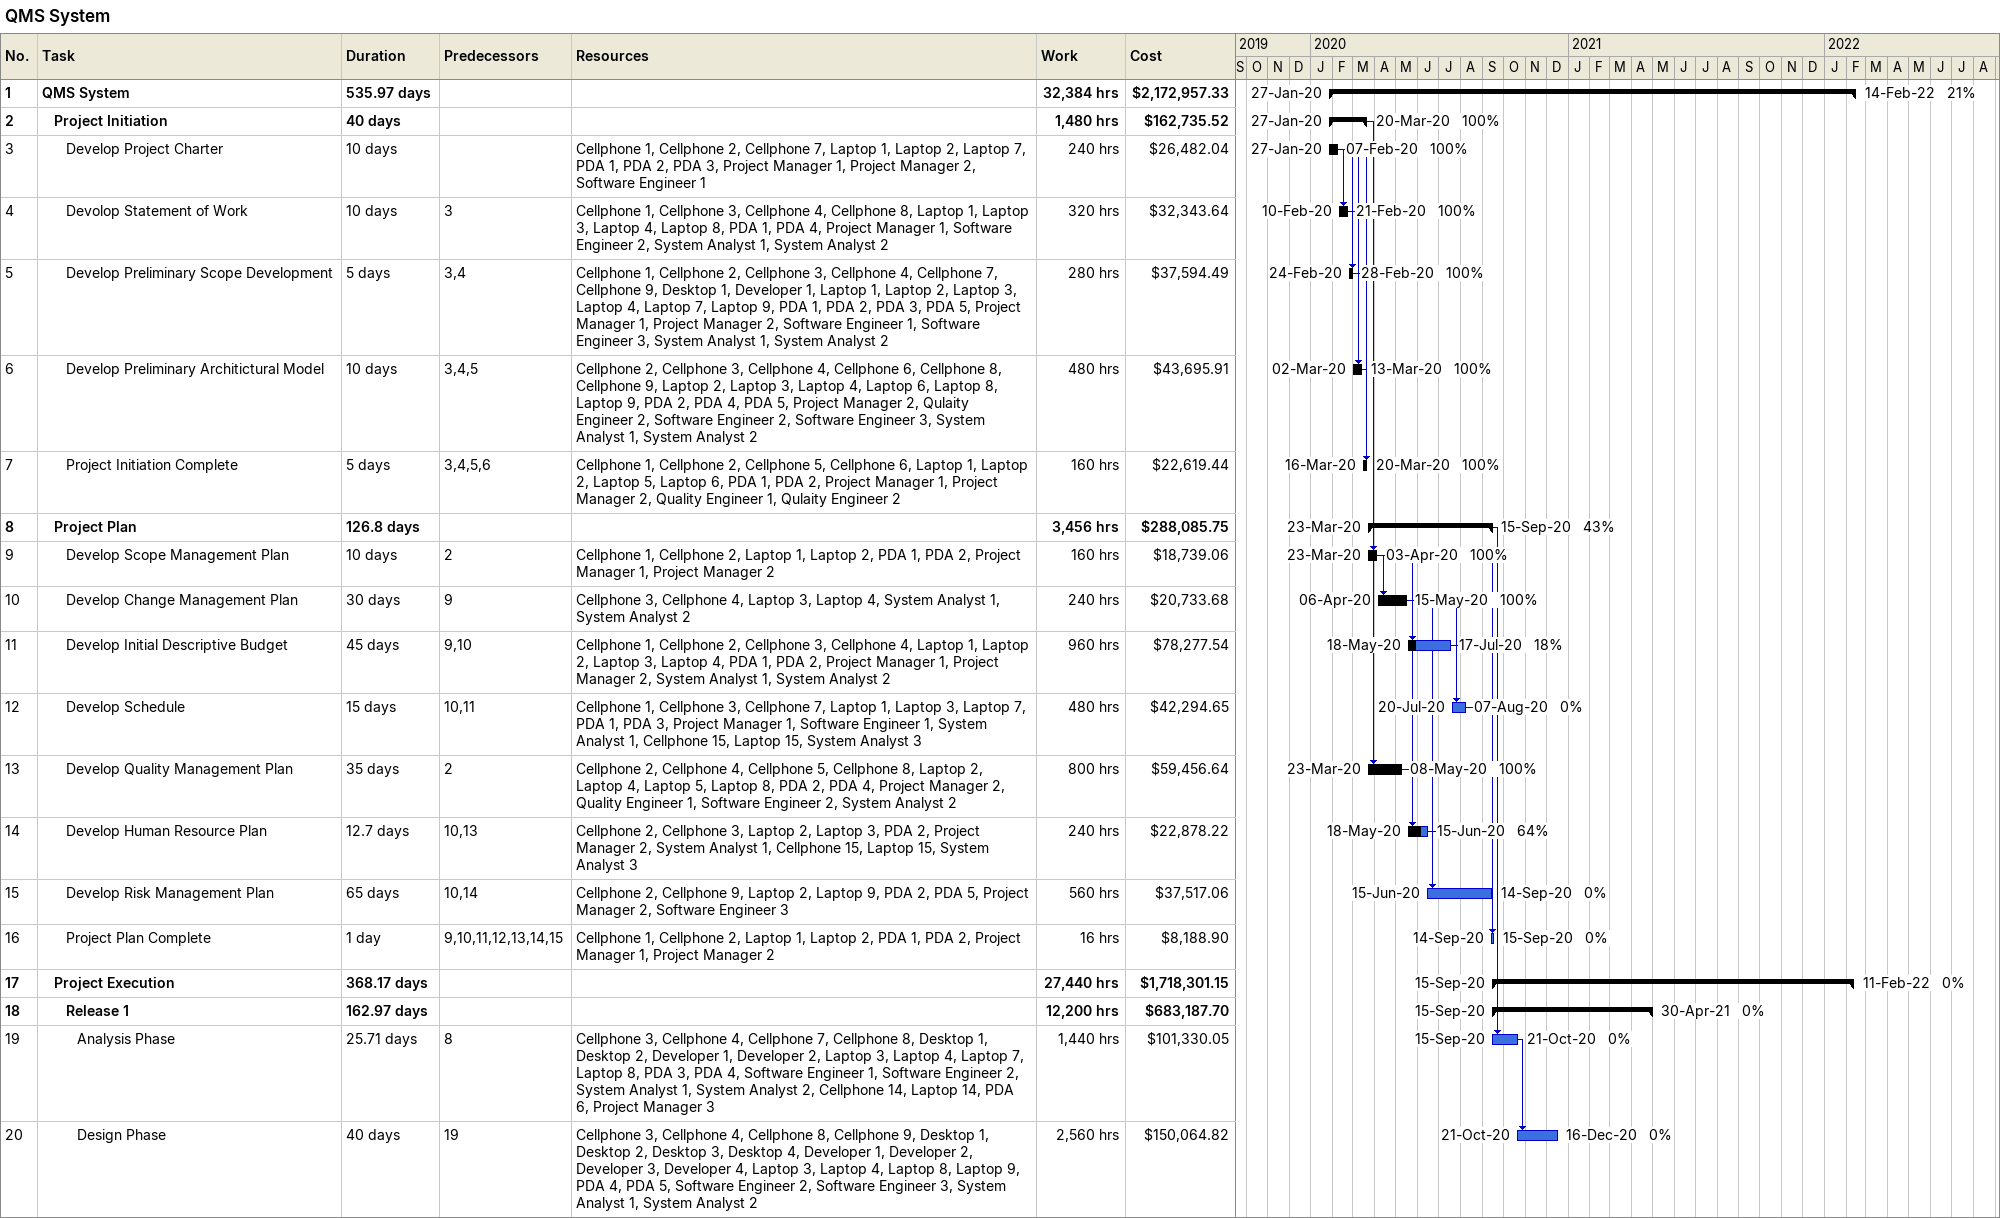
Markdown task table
QMS System

| ID | Level | Task | Duration | Start | Finish | Predecessors | Resources | % complete | Work (h) | Cost ($) |
|---|---|---|---|---|---|---|---|---|---|---|
| 1 | 1 | **QMS System** | 535.97d | 2020-01-27 | 2022-02-14 |  |  | 21 | 32384 | 2172957.33 |
| 2 | 2 | **Project Initiation** | 40d | 2020-01-27 | 2020-03-20 |  |  | 100 | 1480 | 162735.52 |
| 3 | 3 | Develop Project Charter | 10d | 2020-01-27 | 2020-02-07 |  | Cellphone 1, Cellphone 2, Cellphone 7, Laptop 1, Laptop 2, Laptop 7, PDA 1, PDA 2, PDA 3, Project Manager 1, Project Manager 2, Software Engineer 1 | 100 | 240 | 26482.04 |
| 4 | 3 | Devolop Statement of Work | 10d | 2020-02-10 | 2020-02-21 | 3 | Cellphone 1, Cellphone 3, Cellphone 4, Cellphone 8, Laptop 1, Laptop 3, Laptop 4, Laptop 8, PDA 1, PDA 4, Project Manager 1, Software Engineer 2, System Analyst 1, System Analyst 2 | 100 | 320 | 32343.64 |
| 5 | 3 | Develop Preliminary Scope Development | 5d | 2020-02-24 | 2020-02-28 | 3, 4 | Cellphone 1, Cellphone 2, Cellphone 3, Cellphone 4, Cellphone 7, Cellphone 9, Desktop 1, Developer 1, Laptop 1, Laptop 2, Laptop 3, Laptop 4, Laptop 7, Laptop 9, PDA 1, PDA 2, PDA 3, PDA 5, Project Manager 1, Project Manager 2, Software Engineer 1, Software Engineer 3, System Analyst 1, System Analyst 2 | 100 | 280 | 37594.49 |
| 6 | 3 | Develop Preliminary Architictural Model | 10d | 2020-03-02 | 2020-03-13 | 3, 4, 5 | Cellphone 2, Cellphone 3, Cellphone 4, Cellphone 6, Cellphone 8, Cellphone 9, Laptop 2, Laptop 3, Laptop 4, Laptop 6, Laptop 8, Laptop 9, PDA 2, PDA 4, PDA 5, Project Manager 2, Qulaity Engineer 2, Software Engineer 2, Software Engineer 3, System Analyst 1, System Analyst 2 | 100 | 480 | 43695.91 |
| 7 | 3 | Project Initiation Complete | 5d | 2020-03-16 | 2020-03-20 | 3, 4, 5, 6 | Cellphone 1, Cellphone 2, Cellphone 5, Cellphone 6, Laptop 1, Laptop 2, Laptop 5, Laptop 6, PDA 1, PDA 2, Project Manager 1, Project Manager 2, Quality Engineer 1, Qulaity Engineer 2 | 100 | 160 | 22619.44 |
| 8 | 2 | **Project Plan** | 126.8d | 2020-03-23 | 2020-09-15 |  |  | 43 | 3456 | 288085.75 |
| 9 | 3 | Develop Scope Management Plan | 10d | 2020-03-23 | 2020-04-03 | 2 | Cellphone 1, Cellphone 2, Laptop 1, Laptop 2, PDA 1, PDA 2, Project Manager 1, Project Manager 2 | 100 | 160 | 18739.06 |
| 10 | 3 | Develop Change Management Plan | 30d | 2020-04-06 | 2020-05-15 | 9 | Cellphone 3, Cellphone 4, Laptop 3, Laptop 4, System Analyst 1, System Analyst 2 | 100 | 240 | 20733.68 |
| 11 | 3 | Develop Initial Descriptive Budget | 45d | 2020-05-18 | 2020-07-17 | 9, 10 | Cellphone 1, Cellphone 2, Cellphone 3, Cellphone 4, Laptop 1, Laptop 2, Laptop 3, Laptop 4, PDA 1, PDA 2, Project Manager 1, Project Manager 2, System Analyst 1, System Analyst 2 | 18 | 960 | 78277.54 |
| 12 | 3 | Develop Schedule | 15d | 2020-07-20 | 2020-08-07 | 10, 11 | Cellphone 1, Cellphone 3, Cellphone 7, Laptop 1, Laptop 3, Laptop 7, PDA 1, PDA 3, Project Manager 1, Software Engineer 1, System Analyst 1, Cellphone 15, Laptop 15, System Analyst 3 | 0 | 480 | 42294.65 |
| 13 | 3 | Develop Quality Management Plan | 35d | 2020-03-23 | 2020-05-08 | 2 | Cellphone 2, Cellphone 4, Cellphone 5, Cellphone 8, Laptop 2, Laptop 4, Laptop 5, Laptop 8, PDA 2, PDA 4, Project Manager 2, Quality Engineer 1, Software Engineer 2, System Analyst 2 | 100 | 800 | 59456.64 |
| 14 | 3 | Develop Human Resource Plan | 12.7d | 2020-05-18 | 2020-06-15 | 10, 13 | Cellphone 2, Cellphone 3, Laptop 2, Laptop 3, PDA 2, Project Manager 2, System Analyst 1, Cellphone 15, Laptop 15, System Analyst 3 | 64 | 240 | 22878.22 |
| 15 | 3 | Develop Risk Management Plan | 65d | 2020-06-15 | 2020-09-14 | 10, 14 | Cellphone 2, Cellphone 9, Laptop 2, Laptop 9, PDA 2, PDA 5, Project Manager 2, Software Engineer 3 | 0 | 560 | 37517.06 |
| 16 | 3 | Project Plan Complete | 1d | 2020-09-14 | 2020-09-15 | 9, 10, 11, 12, 13, 14, 15 | Cellphone 1, Cellphone 2, Laptop 1, Laptop 2, PDA 1, PDA 2, Project Manager 1, Project Manager 2 | 0 | 16 | 8188.90 |
| 17 | 2 | **Project Execution** | 368.17d | 2020-09-15 | 2022-02-11 |  |  | 0 | 27440 | 1718301.15 |
| 18 | 3 | **Release 1** | 162.97d | 2020-09-15 | 2021-04-30 |  |  | 0 | 12200 | 683187.70 |
| 19 | 4 | Analysis Phase | 25.71d | 2020-09-15 | 2020-10-21 | 8 | Cellphone 3, Cellphone 4, Cellphone 7, Cellphone 8, Desktop 1, Desktop 2, Developer 1, Developer 2, Laptop 3, Laptop 4, Laptop 7, Laptop 8, PDA 3, PDA 4, Software Engineer 1, Software Engineer 2, System Analyst 1, System Analyst 2, Cellphone 14, Laptop 14, PDA 6, Project Manager 3 | 0 | 1440 | 101330.05 |
| 20 | 4 | Design Phase | 40d | 2020-10-21 | 2020-12-16 | 19 | Cellphone 3, Cellphone 4, Cellphone 8, Cellphone 9, Desktop 1, Desktop 2, Desktop 3, Desktop 4, Developer 1, Developer 2, Developer 3, Developer 4, Laptop 3, Laptop 4, Laptop 8, Laptop 9, PDA 4, PDA 5, Software Engineer 2, Software Engineer 3, System Analyst 1, System Analyst 2 | 0 | 2560 | 150064.82 |
